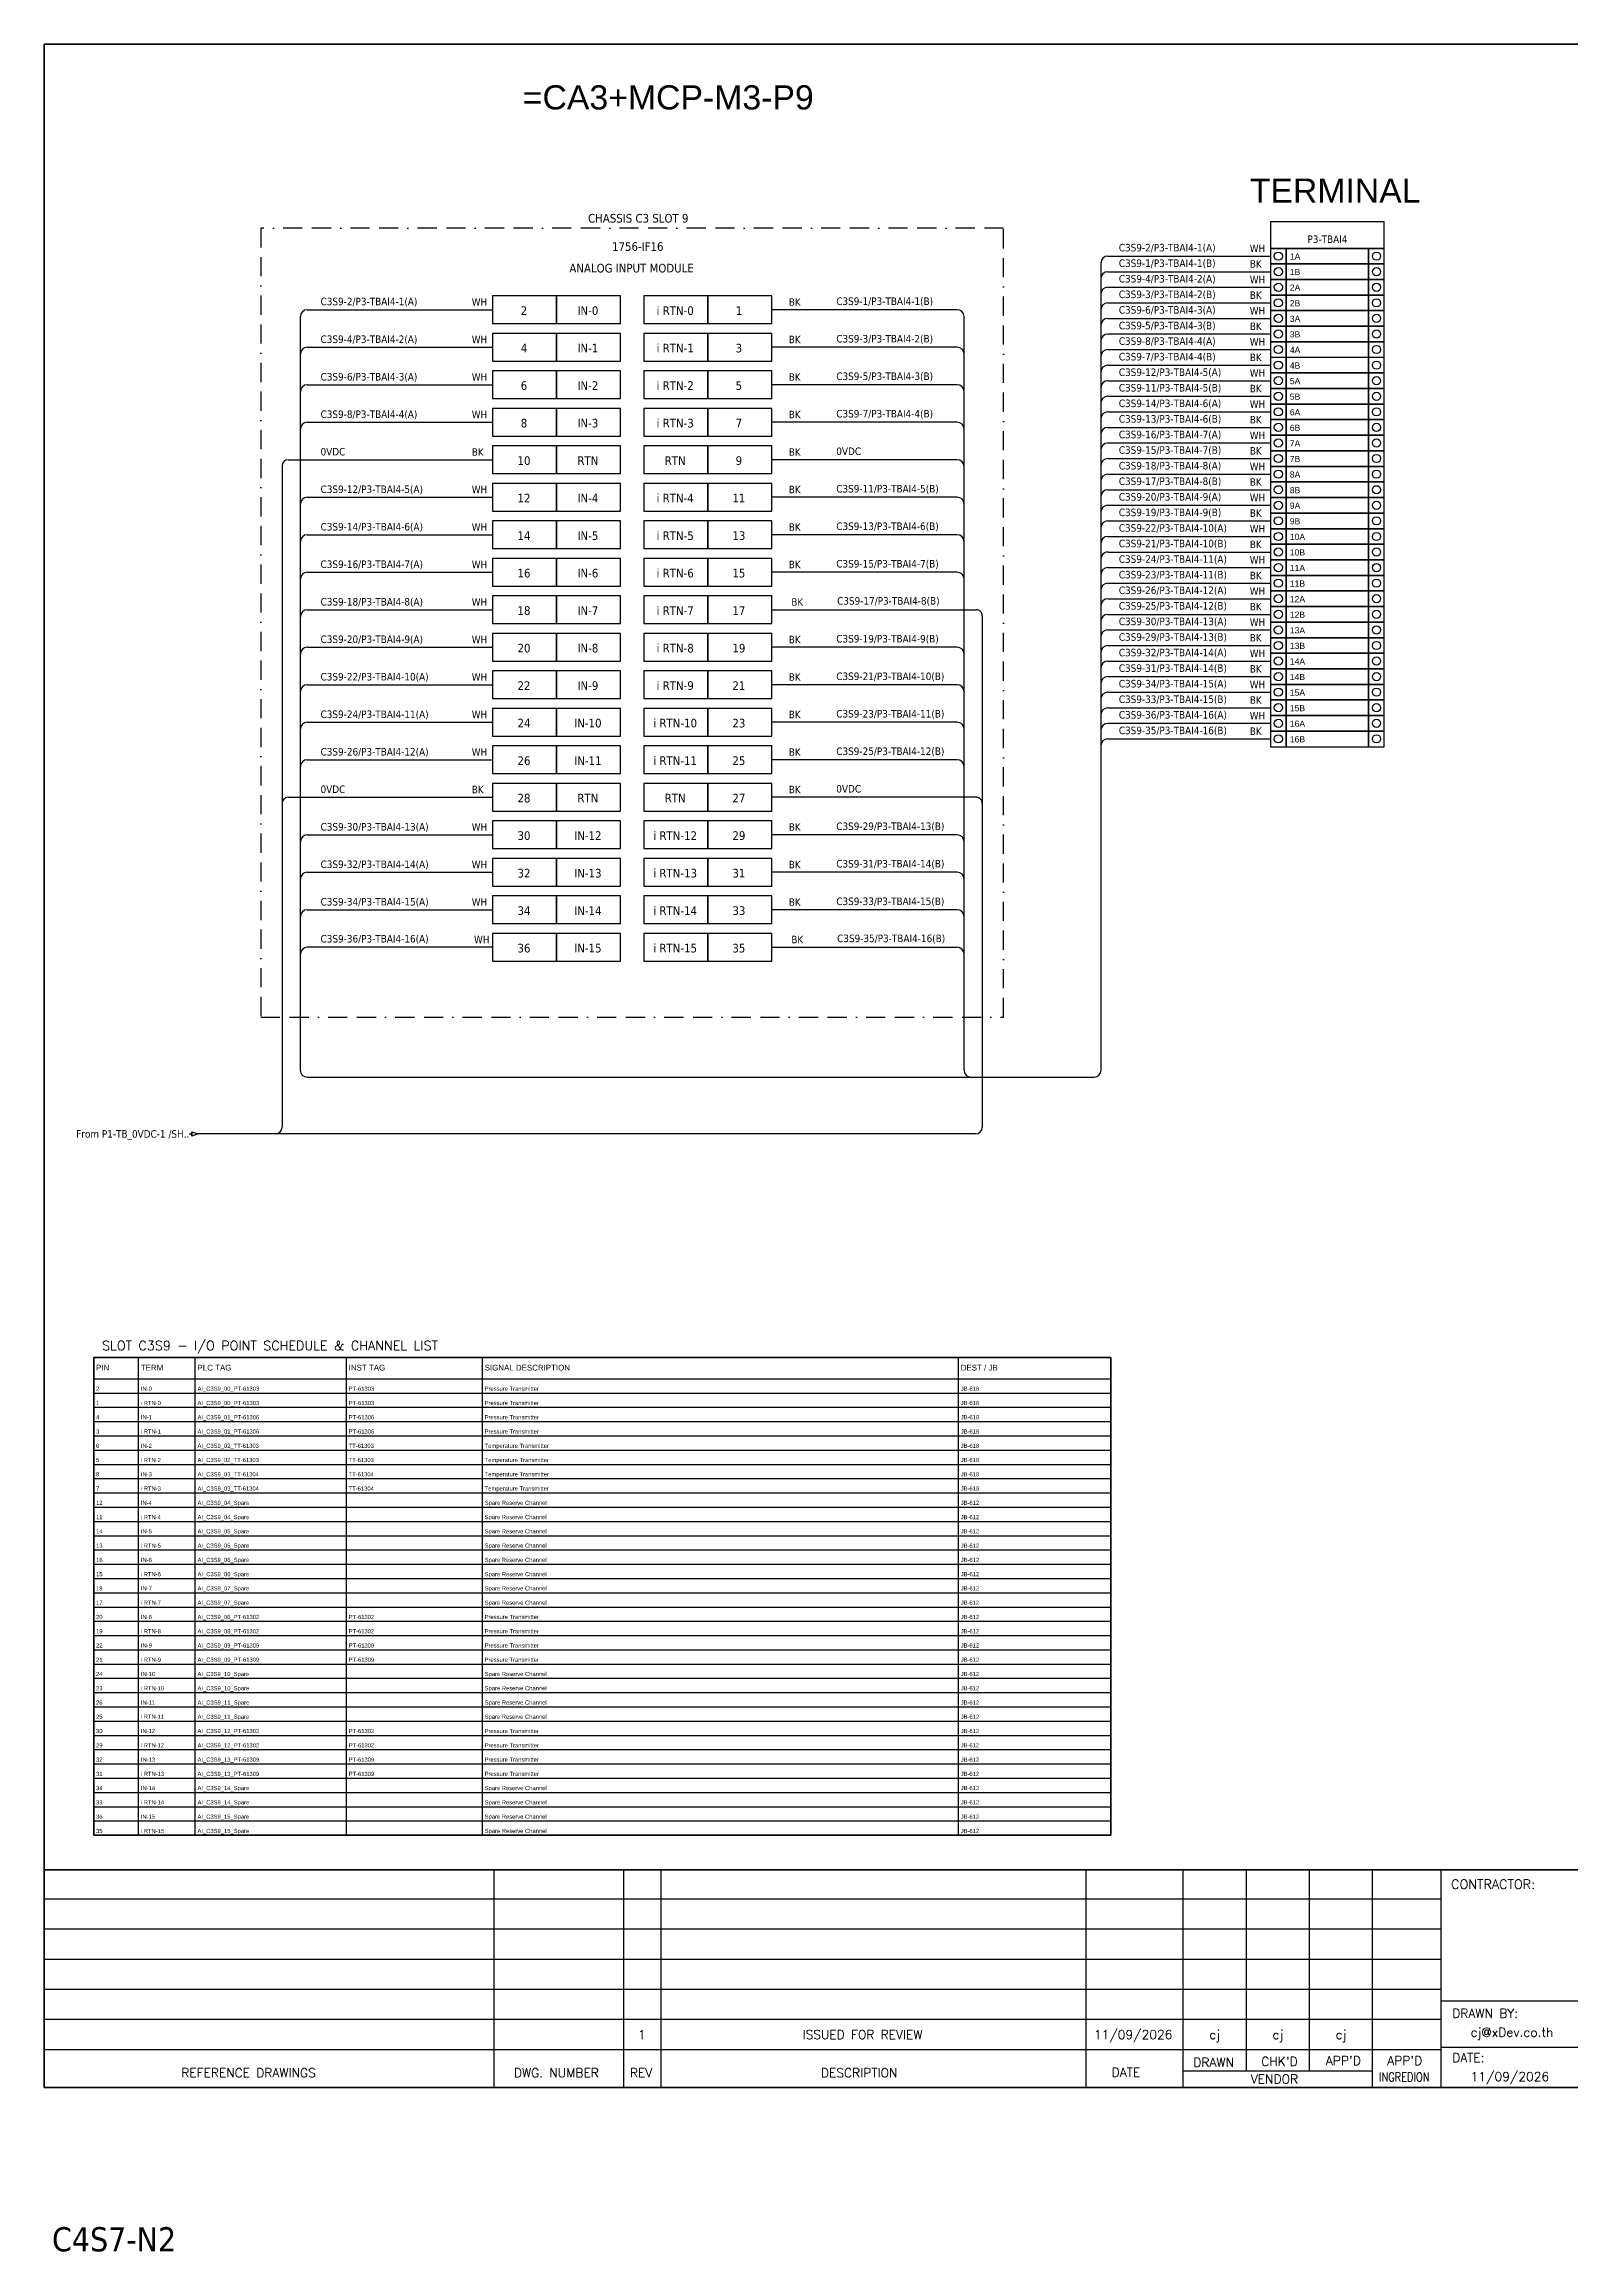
# Model space of a CAD drawing. Header units: millimetres. Extents: x 0 to 62600, y 0 to 14837.
# Drawn here: x 37740 to 39760, y 5791 to 8713 of the extents above; entities that cross this region are included whole.
import ezdxf
from ezdxf.enums import TextEntityAlignment as Align

# ---------------------------------------------------------------- set-up
doc = ezdxf.new("R2010")
doc.units = ezdxf.units.MM
doc.linetypes.add('BORDERX2', pattern=[88.9, 25.4, -12.7, 25.4, -12.7, 0, -12.7])
for name, color, linetype in [('GT_1', 9, 'Continuous'), ('HELPPOINT', 7, 'Continuous'), ('MEMBER', 7, 'Continuous'), ('VECTORS', 7, 'Continuous'), ('x01001-FrameArea', 2, 'BORDERX2')]:
    doc.layers.add(name, color=color, linetype=linetype)
doc.layers.add('IE-EQUIP', color=253, linetype='Continuous', lineweight=25)
doc.layers.add('IE-WIRE', color=7, linetype='Continuous', lineweight=25)
doc.styles.add('ROMANS', font='romans.shx', dxfattribs={"width": 0.85, "height": 25})
doc.styles.get("Standard").update_dxf_attribs({"font": 'arial.ttf'})
doc.styles.add('Tahoma', font='')
doc.styles.get('Tahoma').set_extended_font_data('Tahoma')

# ---------------------------------------------------------------- blocks, each defined once
blk = doc.blocks.new('xTermSingleLayer81')
at = {"color": 7, "ltscale": 25.4}
for points in [[(0, -537), (537, -537), (537, 0), (0, 0)], [(537, -537), (3378, -537), (3378, 0), (537, 0)], [(3378, -537), (3915, -537), (3915, 0), (3378, 0)]]:
    blk.add_lwpolyline(points, close=True, dxfattribs=at)
for centre in [(268, -268), (3647, -268)]:
    blk.add_circle(centre, 141, dxfattribs=at)
blk.add_attdef('TERMINAL_B', (661, -387), '', height=212)
blk = doc.blocks.new('xTerminal_fr_to')
at = {"layer": 'VECTORS', "color": 1, "true_color": 0xff0000}
for p, q in [((-11.3, 0), (-7.8, 0)), ((-7.8, 2.8), (0, 0)), ((-7.8, -2.8), (-7.8, 2.8)), ((-7.8, 2.8), (0, 0)), ((-7.8, 2.8), (-7.8, -2.8)), ((0, 0), (-7.8, -2.8)), ((0, 0), (-7.8, -2.8))]:
    blk.add_line(p, q, dxfattribs=at)

msp = doc.modelspace()

# ---------------------------------------------------------------- linework, layer by layer
at = {"ltscale": 25.4}
for p, q in [((39147.4, 8411.5), (39362.8, 8411.5)), ((38947.9, 8361.2), (38702.6, 8361.2)), ((39147.4, 8370.3), (39362.8, 8370.3)), ((39147.4, 8329.1), (39362.8, 8329.1)), ((38947.9, 8311.5), (38702.6, 8311.5)), ((39147.4, 8287.8), (39362.8, 8287.8)), ((38947.9, 8261.9), (38702.6, 8261.9)), ((39147.4, 8246.6), (39362.8, 8246.6)), ((38947.9, 8212.3), (38702.6, 8212.3)), ((39147.4, 8205.4), (39362.8, 8205.4)), ((38062.6, 8162.6), (38333.1, 8162.6)), ((38947.9, 8162.6), (38702.6, 8162.6)), ((39147.4, 8164.2), (39362.8, 8164.2)), ((39147.4, 8122.9), (39362.8, 8122.9)), ((38947.9, 8113), (38702.6, 8113)), ((39147.4, 8081.7), (39362.8, 8081.7)), ((38947.9, 8063.4), (38702.6, 8063.4)), ((39147.4, 8040.5), (39362.8, 8040.5)), ((38947.9, 8013.7), (38702.6, 8013.7)), ((39147.4, 7999.3), (39362.8, 7999.3)), ((38702.6, 7964.1), (38973.1, 7964.1)), ((39147.4, 7958), (39362.8, 7958)), ((38947.9, 7914.5), (38702.6, 7914.5)), ((39147.4, 7916.8), (39362.8, 7916.8)), ((38947.9, 7864.8), (38702.6, 7864.8)), ((39147.4, 7875.6), (39362.8, 7875.6)), ((39147.4, 7834.4), (39362.8, 7834.4)), ((38947.9, 7815.2), (38702.6, 7815.2)), ((39147.4, 7793.2), (39362.8, 7793.2)), ((38947.9, 7765.6), (38702.6, 7765.6)), ((38062.6, 7715.9), (38333.1, 7715.9)), ((38973.1, 7715.9), (38702.6, 7715.9)), ((38947.9, 7666.3), (38702.6, 7666.3)), ((38947.9, 7616.7), (38702.6, 7616.7)), ((38947.9, 7567.1), (38702.6, 7567.1)), ((38702.6, 7517.4), (38947.9, 7517.4))]:
    msp.add_line(p, q, dxfattribs=at)
at = {"color": 7}
for p, q in [((37864.7, 6342.2), (37864.7, 6974.3)), ((37939.7, 6342.2), (37939.7, 6974.3)), ((38139.7, 6342.2), (38139.7, 6974.3)), ((38319.7, 6342.2), (38319.7, 6974.3)), ((38949.7, 6342.2), (38949.7, 6974.3)), ((37805.4, 6946.3), (39151.2, 6946.3))]:
    msp.add_line(p, q, dxfattribs=at)
at = {"color": 8}
for p, q in [((37805.4, 6927.5), (39151.2, 6927.5)), ((37805.4, 6908.6), (39151.2, 6908.6)), ((37805.4, 6889.7), (39151.2, 6889.7)), ((37805.4, 6870.8), (39151.2, 6870.8)), ((37805.4, 6851.9), (39151.2, 6851.9)), ((37805.4, 6833.1), (39151.2, 6833.1)), ((37805.4, 6814.2), (39151.2, 6814.2)), ((37805.4, 6795.3), (39151.2, 6795.3)), ((37805.4, 6776.4), (39151.2, 6776.4)), ((37805.4, 6757.5), (39151.2, 6757.5)), ((37805.4, 6738.7), (39151.2, 6738.7)), ((37805.4, 6719.8), (39151.2, 6719.8)), ((37805.4, 6700.9), (39151.2, 6700.9)), ((37805.4, 6682), (39151.2, 6682)), ((37805.4, 6663.2), (39151.2, 6663.2)), ((37805.4, 6644.3), (39151.2, 6644.3)), ((37805.4, 6625.4), (39151.2, 6625.4)), ((37805.4, 6606.5), (39151.2, 6606.5)), ((37805.4, 6587.6), (39151.2, 6587.6)), ((37805.4, 6568.8), (39151.2, 6568.8)), ((37805.4, 6549.9), (39151.2, 6549.9)), ((37805.4, 6531), (39151.2, 6531)), ((37805.4, 6512.1), (39151.2, 6512.1)), ((37805.4, 6493.3), (39151.2, 6493.3)), ((37805.4, 6474.4), (39151.2, 6474.4)), ((37805.4, 6455.5), (39151.2, 6455.5)), ((37805.4, 6436.6), (39151.2, 6436.6)), ((37805.4, 6417.7), (39151.2, 6417.7)), ((37805.4, 6398.9), (39151.2, 6398.9)), ((37805.4, 6380), (39151.2, 6380)), ((37805.4, 6361.1), (39151.2, 6361.1))]:
    msp.add_line(p, q, dxfattribs=at)
at = {"color": 4, "ltscale": 25.4}
msp.add_lwpolyline([(39362.8, 8442.4), (39513.1, 8442.4), (39513.1, 8477.6), (39362.8, 8477.6)], close=True, dxfattribs=at)
msp.add_lwpolyline([(37805.4, 6974.3), (39151.2, 6974.3), (39151.2, 6342.2), (37805.4, 6342.2)], close=True)
at = {"color": 7}
msp.add_lwpolyline([(37805.4, 6342.2), (39151.2, 6342.2), (39151.2, 6974.3), (37805.4, 6974.3), (37805.4, 6342.2)], dxfattribs=at)
at = {"ltscale": 25.4}
for centre, radius, start, end in [((39147.4, 8402.4), 9.14, 90, 180), ((38947.9, 8352), 9.17, 0, 90), ((39147.4, 8361.1), 9.14, 90, 180), ((39147.4, 8319.9), 9.14, 90, 180), ((38947.9, 8302.4), 9.17, 0, 90), ((39147.4, 8278.7), 9.14, 90, 180), ((38947.9, 8252.7), 9.17, 0, 90), ((39147.4, 8237.5), 9.14, 90, 180), ((38947.9, 8203.1), 9.17, 0, 90), ((39147.4, 8196.3), 9.14, 90, 180), ((38947.9, 8153.5), 9.17, 0, 90), ((39147.4, 8155), 9.14, 90, 180), ((39147.4, 8113.8), 9.14, 90, 180), ((38947.9, 8103.8), 9.17, 0, 90), ((39147.4, 8072.6), 9.14, 90, 180), ((38947.9, 8054.2), 9.17, 0, 90), ((39147.4, 8031.4), 9.14, 90, 180), ((38947.9, 8004.6), 9.17, 0, 90), ((39147.4, 7990.1), 9.14, 90, 180), ((39147.4, 7948.9), 9.14, 90, 180), ((38947.9, 7905.3), 9.17, 0, 90), ((39147.4, 7907.7), 9.14, 90, 180), ((38947.9, 7855.7), 9.17, 0, 90), ((39147.4, 7866.5), 9.14, 90, 180), ((39147.4, 7825.2), 9.14, 90, 180), ((38947.9, 7806), 9.17, 0, 90), ((39147.4, 7784), 9.14, 90, 180), ((38947.9, 7756.4), 9.17, 0, 90), ((38947.9, 7657.1), 9.17, 0, 90), ((38947.9, 7607.5), 9.17, 0, 90), ((38947.9, 7557.9), 9.17, 0, 90), ((38947.9, 7508.2), 9.17, 0, 90)]:
    msp.add_arc(centre, radius, start, end, dxfattribs=at)
at = {"layer": 'GT_1', "color": 4}
for p, q in [((38335.1, 6008.4), (38335.1, 6296.6)), ((38507, 6008.4), (38507, 6296.6)), ((38556.2, 6008.4), (38556.2, 6296.6)), ((39118.8, 6008.4), (39118.8, 6296.6)), ((39247.1, 6008.4), (39247.1, 6296.6)), ((39330.7, 6030.2), (39330.7, 6296.6)), ((39414.2, 6030.3), (39414.2, 6296.6)), ((39497.5, 6008.4), (39497.5, 6296.6)), ((39588.5, 6008.4), (39588.5, 6296.6)), ((39588.5, 6257.7), (37739.7, 6257.7)), ((39588.5, 6217.9), (37739.7, 6217.9)), ((39588.5, 6178), (37739.7, 6178)), ((39588.5, 6138.1), (37739.7, 6138.1)), ((40375.5, 6122.8), (39588.5, 6122.8)), ((39588.5, 6098.2), (37739.7, 6098.2)), ((39588.4, 6058.2), (37739.7, 6058.2)), ((40375.5, 6061.3), (39588.5, 6061.3)), ((39497.5, 6030.2), (39247.1, 6030.2))]:
    msp.add_line(p, q, dxfattribs=at)
at = {"layer": 'HELPPOINT', "color": 4, "lineweight": 35}
for p, q in [((37739.7, 6008.4), (37739.7, 8712.6)), ((37739.7, 8712.6), (41633, 8712.6)), ((37739.7, 6008.4), (37739.7, 8712.6)), ((37739.7, 8712.6), (41633, 8712.6)), ((41633, 6008.4), (37739.7, 6008.4)), ((41633, 6008.4), (37739.7, 6008.4))]:
    msp.add_line(p, q, dxfattribs=at)
at = {"layer": 'IE-EQUIP', "linetype": 'Continuous', "ltscale": 25.4}
for points in [[(38333.1, 8342.8), (38417.8, 8342.8), (38417.8, 8379.5), (38333.1, 8379.5)], [(38417.8, 8342.8), (38502.4, 8342.8), (38502.4, 8379.5), (38417.8, 8379.5)], [(38533.3, 8342.8), (38617.9, 8342.8), (38617.9, 8379.5), (38533.3, 8379.5)], [(38617.9, 8342.8), (38702.6, 8342.8), (38702.6, 8379.5), (38617.9, 8379.5)], [(38333.1, 8293.2), (38417.8, 8293.2), (38417.8, 8329.9), (38333.1, 8329.9)], [(38417.8, 8293.2), (38502.4, 8293.2), (38502.4, 8329.9), (38417.8, 8329.9)], [(38533.3, 8293.2), (38617.9, 8293.2), (38617.9, 8329.9), (38533.3, 8329.9)], [(38617.9, 8293.2), (38702.6, 8293.2), (38702.6, 8329.9), (38617.9, 8329.9)], [(38333.1, 8243.6), (38417.8, 8243.6), (38417.8, 8280.3), (38333.1, 8280.3)], [(38417.8, 8243.6), (38502.4, 8243.6), (38502.4, 8280.3), (38417.8, 8280.3)], [(38533.3, 8243.6), (38617.9, 8243.6), (38617.9, 8280.3), (38533.3, 8280.3)], [(38617.9, 8243.6), (38702.6, 8243.6), (38702.6, 8280.3), (38617.9, 8280.3)], [(38333.1, 8193.9), (38417.8, 8193.9), (38417.8, 8230.6), (38333.1, 8230.6)], [(38417.8, 8193.9), (38502.4, 8193.9), (38502.4, 8230.6), (38417.8, 8230.6)], [(38533.3, 8193.9), (38617.9, 8193.9), (38617.9, 8230.6), (38533.3, 8230.6)], [(38617.9, 8193.9), (38702.6, 8193.9), (38702.6, 8230.6), (38617.9, 8230.6)], [(38333.1, 8144.3), (38417.8, 8144.3), (38417.8, 8181), (38333.1, 8181)], [(38417.8, 8144.3), (38502.4, 8144.3), (38502.4, 8181), (38417.8, 8181)], [(38533.3, 8144.3), (38617.9, 8144.3), (38617.9, 8181), (38533.3, 8181)], [(38617.9, 8144.3), (38702.6, 8144.3), (38702.6, 8181), (38617.9, 8181)], [(38333.1, 8094.7), (38417.8, 8094.7), (38417.8, 8131.4), (38333.1, 8131.4)], [(38417.8, 8094.7), (38502.4, 8094.7), (38502.4, 8131.4), (38417.8, 8131.4)], [(38533.3, 8094.7), (38617.9, 8094.7), (38617.9, 8131.4), (38533.3, 8131.4)], [(38617.9, 8094.7), (38702.6, 8094.7), (38702.6, 8131.4), (38617.9, 8131.4)], [(38333.1, 8045), (38417.8, 8045), (38417.8, 8081.7), (38333.1, 8081.7)], [(38417.8, 8045), (38502.4, 8045), (38502.4, 8081.7), (38417.8, 8081.7)], [(38533.3, 8045), (38617.9, 8045), (38617.9, 8081.7), (38533.3, 8081.7)], [(38617.9, 8045), (38702.6, 8045), (38702.6, 8081.7), (38617.9, 8081.7)], [(38333.1, 7995.4), (38417.8, 7995.4), (38417.8, 8032.1), (38333.1, 8032.1)], [(38417.8, 7995.4), (38502.4, 7995.4), (38502.4, 8032.1), (38417.8, 8032.1)], [(38533.3, 7995.4), (38617.9, 7995.4), (38617.9, 8032.1), (38533.3, 8032.1)], [(38617.9, 7995.4), (38702.6, 7995.4), (38702.6, 8032.1), (38617.9, 8032.1)], [(38333.1, 7945.8), (38417.8, 7945.8), (38417.8, 7982.5), (38333.1, 7982.5)], [(38417.8, 7945.8), (38502.4, 7945.8), (38502.4, 7982.5), (38417.8, 7982.5)], [(38533.3, 7945.8), (38617.9, 7945.8), (38617.9, 7982.5), (38533.3, 7982.5)], [(38617.9, 7945.8), (38702.6, 7945.8), (38702.6, 7982.5), (38617.9, 7982.5)], [(38333.1, 7896.1), (38417.8, 7896.1), (38417.8, 7932.8), (38333.1, 7932.8)], [(38417.8, 7896.1), (38502.4, 7896.1), (38502.4, 7932.8), (38417.8, 7932.8)], [(38533.3, 7896.1), (38617.9, 7896.1), (38617.9, 7932.8), (38533.3, 7932.8)], [(38617.9, 7896.1), (38702.6, 7896.1), (38702.6, 7932.8), (38617.9, 7932.8)], [(38333.1, 7846.5), (38417.8, 7846.5), (38417.8, 7883.2), (38333.1, 7883.2)], [(38417.8, 7846.5), (38502.4, 7846.5), (38502.4, 7883.2), (38417.8, 7883.2)], [(38533.3, 7846.5), (38617.9, 7846.5), (38617.9, 7883.2), (38533.3, 7883.2)], [(38617.9, 7846.5), (38702.6, 7846.5), (38702.6, 7883.2), (38617.9, 7883.2)], [(38333.1, 7796.9), (38417.8, 7796.9), (38417.8, 7833.6), (38333.1, 7833.6)], [(38417.8, 7796.9), (38502.4, 7796.9), (38502.4, 7833.6), (38417.8, 7833.6)], [(38533.3, 7796.9), (38617.9, 7796.9), (38617.9, 7833.6), (38533.3, 7833.6)], [(38617.9, 7796.9), (38702.6, 7796.9), (38702.6, 7833.6), (38617.9, 7833.6)], [(38333.1, 7747.2), (38417.8, 7747.2), (38417.8, 7783.9), (38333.1, 7783.9)], [(38417.8, 7747.2), (38502.4, 7747.2), (38502.4, 7783.9), (38417.8, 7783.9)], [(38533.3, 7747.2), (38617.9, 7747.2), (38617.9, 7783.9), (38533.3, 7783.9)], [(38617.9, 7747.2), (38702.6, 7747.2), (38702.6, 7783.9), (38617.9, 7783.9)], [(38333.1, 7697.6), (38417.8, 7697.6), (38417.8, 7734.3), (38333.1, 7734.3)], [(38417.8, 7697.6), (38502.4, 7697.6), (38502.4, 7734.3), (38417.8, 7734.3)], [(38533.3, 7697.6), (38617.9, 7697.6), (38617.9, 7734.3), (38533.3, 7734.3)], [(38617.9, 7697.6), (38702.6, 7697.6), (38702.6, 7734.3), (38617.9, 7734.3)], [(38333.1, 7648), (38417.8, 7648), (38417.8, 7684.7), (38333.1, 7684.7)], [(38417.8, 7648), (38502.4, 7648), (38502.4, 7684.7), (38417.8, 7684.7)], [(38533.3, 7648), (38617.9, 7648), (38617.9, 7684.7), (38533.3, 7684.7)], [(38617.9, 7648), (38702.6, 7648), (38702.6, 7684.7), (38617.9, 7684.7)], [(38333.1, 7598.3), (38417.8, 7598.3), (38417.8, 7635), (38333.1, 7635)], [(38417.8, 7598.3), (38502.4, 7598.3), (38502.4, 7635), (38417.8, 7635)], [(38533.3, 7598.3), (38617.9, 7598.3), (38617.9, 7635), (38533.3, 7635)], [(38617.9, 7598.3), (38702.6, 7598.3), (38702.6, 7635), (38617.9, 7635)], [(38333.1, 7548.7), (38417.8, 7548.7), (38417.8, 7585.4), (38333.1, 7585.4)], [(38417.8, 7548.7), (38502.4, 7548.7), (38502.4, 7585.4), (38417.8, 7585.4)], [(38533.3, 7548.7), (38617.9, 7548.7), (38617.9, 7585.4), (38533.3, 7585.4)], [(38617.9, 7548.7), (38702.6, 7548.7), (38702.6, 7585.4), (38617.9, 7585.4)], [(38333.1, 7499.1), (38417.8, 7499.1), (38417.8, 7535.8), (38333.1, 7535.8)], [(38417.8, 7499.1), (38502.4, 7499.1), (38502.4, 7535.8), (38417.8, 7535.8)], [(38533.3, 7499.1), (38617.9, 7499.1), (38617.9, 7535.8), (38533.3, 7535.8)], [(38617.9, 7499.1), (38702.6, 7499.1), (38702.6, 7535.8), (38617.9, 7535.8)]]:
    msp.add_lwpolyline(points, close=True, dxfattribs=at)
at = {"layer": 'IE-WIRE', "color": 4, "ltscale": 25.4}
for p, q in [((39138.3, 8423), (39138.3, 7354.6)), ((39147.4, 8432.1), (39362.8, 8432.1)), ((39147.4, 8390.9), (39362.8, 8390.9)), ((38087.9, 8361.2), (38333.1, 8361.2)), ((38078.7, 8352), (38078.7, 7354.6)), ((38957, 8352), (38957, 7354.6)), ((39147.4, 8349.7), (39362.8, 8349.7)), ((38087.9, 8311.5), (38333.1, 8311.5)), ((39147.4, 8308.4), (39362.8, 8308.4)), ((38087.9, 8261.9), (38333.1, 8261.9)), ((39147.4, 8267.2), (39362.8, 8267.2)), ((38087.9, 8212.3), (38333.1, 8212.3)), ((39147.4, 8226), (39362.8, 8226)), ((39147.4, 8184.8), (39362.8, 8184.8)), ((39147.4, 8143.6), (39362.8, 8143.6)), ((38087.9, 8113), (38333.1, 8113)), ((39147.4, 8102.3), (39362.8, 8102.3)), ((38087.9, 8063.4), (38333.1, 8063.4)), ((39147.4, 8061.1), (39362.8, 8061.1)), ((38087.9, 8013.7), (38333.1, 8013.7)), ((39147.4, 8019.9), (39362.8, 8019.9)), ((39147.4, 7978.7), (39362.8, 7978.7)), ((38087.9, 7964.1), (38333.1, 7964.1)), ((39147.4, 7937.4), (39362.8, 7937.4)), ((38087.9, 7914.5), (38333.1, 7914.5)), ((39147.4, 7896.2), (39362.8, 7896.2)), ((38087.9, 7864.8), (38333.1, 7864.8)), ((39147.4, 7855), (39362.8, 7855)), ((38087.9, 7815.2), (38333.1, 7815.2)), ((39147.4, 7813.8), (39362.8, 7813.8)), ((38087.9, 7765.6), (38333.1, 7765.6)), ((38087.9, 7666.3), (38333.1, 7666.3)), ((38087.9, 7616.7), (38333.1, 7616.7)), ((38087.9, 7567.1), (38333.1, 7567.1)), ((38333.1, 7517.4), (38087.9, 7517.4))]:
    msp.add_line(p, q, dxfattribs=at)
at = {"layer": 'IE-WIRE', "color": 7, "ltscale": 25.4}
for p, q in [((38054.6, 8154.6), (38054.6, 7279.4)), ((38981.1, 7956.1), (38981.1, 7279.4)), ((38972.2, 7270.4), (37943.1, 7270.4))]:
    msp.add_line(p, q, dxfattribs=at)
at = {"layer": 'IE-WIRE', "color": 4}
msp.add_line((38087.8, 7345.4), (39129.2, 7345.4), dxfattribs=at)
at = {"layer": 'IE-WIRE', "color": 4, "ltscale": 25.4}
for centre, radius in [((39147.4, 8423), 9.14), ((39147.4, 8381.8), 9.14), ((38087.9, 8352), 9.17), ((39147.4, 8340.5), 9.14), ((38087.9, 8302.4), 9.17), ((39147.4, 8299.3), 9.14), ((38087.9, 8252.7), 9.17), ((39147.4, 8258.1), 9.14), ((38087.9, 8203.1), 9.17), ((39147.4, 8216.9), 9.14), ((39147.4, 8175.6), 9.14), ((39147.4, 8134.4), 9.14), ((38087.9, 8103.8), 9.17), ((39147.4, 8093.2), 9.14), ((38087.9, 8054.2), 9.17), ((39147.4, 8052), 9.14), ((38087.9, 8004.6), 9.17), ((39147.4, 8010.7), 9.14), ((39147.4, 7969.5), 9.14), ((38087.9, 7954.9), 9.17), ((39147.4, 7928.3), 9.14), ((38087.9, 7905.3), 9.17), ((39147.4, 7887.1), 9.14), ((38087.9, 7855.7), 9.17), ((39147.4, 7845.9), 9.14), ((38087.9, 7806), 9.17), ((39147.4, 7804.6), 9.14), ((38087.9, 7756.4), 9.17), ((38087.9, 7657.1), 9.17), ((38087.9, 7607.5), 9.17), ((38087.9, 7557.9), 9.17), ((38087.9, 7508.2), 9.17)]:
    msp.add_arc(centre, radius, 90, 180, dxfattribs=at)
at = {"layer": 'IE-WIRE', "ltscale": 25.4}
for centre in [(38062.6, 8154.6), (38062.6, 7707.9)]:
    msp.add_arc(centre, 8, 90, 180, dxfattribs=at)
at = {"layer": 'IE-WIRE', "color": 4}
for centre, start, end in [((38087.8, 7354.6), 180, 270), ((38966.2, 7354.6), 180, 270), ((39129.2, 7354.6), 270, 0)]:
    msp.add_arc(centre, 9.14, start, end, dxfattribs=at)
at = {"layer": 'IE-WIRE', "color": 7, "ltscale": 25.4}
for centre in [(38045.6, 7279.4), (38972.2, 7279.4), (38972.2, 7279.4)]:
    msp.add_arc(centre, 8.96, 270, 0, dxfattribs=at)
at = {"layer": 'MEMBER', "color": 4, "lineweight": 35}
msp.add_line((37739.7, 6296.6), (41633, 6296.6), dxfattribs=at)
msp.add_line((37739.7, 6296.6), (41633, 6296.6), dxfattribs=at)
at = {"layer": 'x01001-FrameArea'}
msp.add_lwpolyline([(38026.4, 7425.1), (39009.4, 7425.1), (39009.4, 8468.9), (38026.4, 8468.9)], close=True, dxfattribs=at)
at = {"layer": 'x01001-FrameArea', "ltscale": 25.4}
for centre in [(38973.1, 7956.1), (38973.1, 7707.9)]:
    msp.add_arc(centre, 8, 0, 90, dxfattribs=at)

# ---------------------------------------------------------------- block references
at = {"xscale": 0.0384, "yscale": 0.0384, "zscale": 0.0384}
for p, values in [((39362.8, 8442.4), {'TERMINAL_B': '1A'}), ((39362.8, 8421.8), {'TERMINAL_B': '1B'}), ((39362.8, 8401.2), {'TERMINAL_B': '2A'}), ((39362.8, 8380.6), {'TERMINAL_B': '2B'}), ((39362.8, 8360), {'TERMINAL_B': '3A'}), ((39362.8, 8339.4), {'TERMINAL_B': '3B'}), ((39362.8, 8318.8), {'TERMINAL_B': '4A'}), ((39362.8, 8298.1), {'TERMINAL_B': '4B'}), ((39362.8, 8277.5), {'TERMINAL_B': '5A'}), ((39362.8, 8256.9), {'TERMINAL_B': '5B'}), ((39362.8, 8236.3), {'TERMINAL_B': '6A'}), ((39362.8, 8215.7), {'TERMINAL_B': '6B'}), ((39362.8, 8195.1), {'TERMINAL_B': '7A'}), ((39362.8, 8174.5), {'TERMINAL_B': '7B'}), ((39362.8, 8153.9), {'TERMINAL_B': '8A'}), ((39362.8, 8133.2), {'TERMINAL_B': '8B'}), ((39362.8, 8112.6), {'TERMINAL_B': '9A'}), ((39362.8, 8092), {'TERMINAL_B': '9B'}), ((39362.8, 8071.4), {'TERMINAL_B': '10A'}), ((39362.8, 8050.8), {'TERMINAL_B': '10B'}), ((39362.8, 8030.2), {'TERMINAL_B': '11A'}), ((39362.8, 8009.6), {'TERMINAL_B': '11B'}), ((39362.8, 7989), {'TERMINAL_B': '12A'}), ((39362.8, 7968.4), {'TERMINAL_B': '12B'}), ((39362.8, 7947.7), {'TERMINAL_B': '13A'}), ((39362.8, 7927.1), {'TERMINAL_B': '13B'}), ((39362.8, 7906.5), {'TERMINAL_B': '14A'}), ((39362.8, 7885.9), {'TERMINAL_B': '14B'}), ((39362.8, 7865.3), {'TERMINAL_B': '15A'}), ((39362.8, 7844.7), {'TERMINAL_B': '15B'}), ((39362.8, 7824.1), {'TERMINAL_B': '16A'}), ((39362.8, 7803.5), {'TERMINAL_B': '16B'})]:
    msp.add_blockref('xTermSingleLayer81', p, dxfattribs=at).add_auto_attribs(values)
msp.add_blockref('xTerminal_fr_to', (37943.1, 7270.4))

# ---------------------------------------------------------------- texts
at = {"color": 2}
for s, p in [('=CA3+MCP-M3-P9', (38373.1, 8626.2)), ('TERMINAL', (39335.2, 8502.8))]:
    msp.add_text(s, height=32, dxfattribs=at).set_placement(p)
at = {"color": 2, "style": 'Tahoma'}
for s, height, p in [('CHASSIS C3 SLOT 9', 11.441, (38525.9, 8482.2)), ('1756-IF16', 11.44, (38525.3, 8444.8)), ('ANALOG INPUT MODULE', 11.441, (38517.1, 8416.2)), ('2', 11.4, (38374.7, 8360)), ('IN-0', 11.44, (38459.3, 8360)), ('i RTN-0', 11.44, (38574.8, 8360)), ('1', 11.4, (38659.1, 8360)), ('4', 11.4, (38374.7, 8310.4)), ('IN-1', 11.44, (38459.3, 8310.4)), ('i RTN-1', 11.44, (38574.8, 8310.4)), ('3', 11.4, (38659.1, 8310.4)), ('6', 11.4, (38374.7, 8260.8)), ('IN-2', 11.44, (38459.3, 8260.8)), ('i RTN-2', 11.44, (38574.8, 8260.8)), ('5', 11.4, (38659.1, 8260.8)), ('8', 11.4, (38374.7, 8211.1)), ('IN-3', 11.44, (38459.3, 8211.1)), ('i RTN-3', 11.44, (38574.8, 8211.1)), ('7', 11.4, (38659.1, 8211.1)), ('10', 11.44, (38374.7, 8161.5)), ('RTN', 11.44, (38459.3, 8161.5)), ('RTN', 11.44, (38574.8, 8161.5)), ('9', 11.4, (38659.1, 8161.5)), ('12', 11.44, (38374.7, 8111.9)), ('IN-4', 11.44, (38459.3, 8111.9)), ('i RTN-4', 11.44, (38574.8, 8111.9)), ('11', 11.44, (38659.1, 8111.9)), ('14', 11.44, (38374.7, 8062.2)), ('IN-5', 11.44, (38459.3, 8062.2)), ('i RTN-5', 11.44, (38574.8, 8062.2)), ('13', 11.44, (38659.1, 8062.2)), ('16', 11.44, (38374.7, 8012.6)), ('IN-6', 11.44, (38459.3, 8012.6)), ('i RTN-6', 11.44, (38574.8, 8012.6)), ('15', 11.44, (38659.1, 8012.6)), ('18', 11.44, (38374.7, 7963)), ('IN-7', 11.44, (38459.3, 7963)), ('i RTN-7', 11.44, (38574.8, 7963)), ('17', 11.44, (38659.1, 7963)), ('20', 11.44, (38374.7, 7913.3)), ('IN-8', 11.44, (38459.3, 7913.3)), ('i RTN-8', 11.44, (38574.8, 7913.3)), ('19', 11.44, (38659.1, 7913.3)), ('22', 11.44, (38374.7, 7863.7)), ('IN-9', 11.44, (38459.3, 7863.7)), ('i RTN-9', 11.44, (38574.8, 7863.7)), ('21', 11.44, (38659.1, 7863.7)), ('24', 11.44, (38374.7, 7814.1)), ('IN-10', 11.44, (38459.3, 7814.1)), ('i RTN-10', 11.44, (38574.8, 7814.1)), ('23', 11.44, (38659.1, 7814.1)), ('26', 11.44, (38374.7, 7764.4)), ('IN-11', 11.44, (38459.3, 7764.4)), ('i RTN-11', 11.44, (38574.8, 7764.4)), ('25', 11.44, (38659.1, 7764.4)), ('28', 11.44, (38374.7, 7714.8)), ('RTN', 11.44, (38459.3, 7714.8)), ('RTN', 11.44, (38574.8, 7714.8)), ('27', 11.44, (38659.1, 7714.8)), ('30', 11.44, (38374.7, 7665.2)), ('IN-12', 11.44, (38459.3, 7665.2)), ('i RTN-12', 11.44, (38574.8, 7665.2)), ('29', 11.44, (38659.1, 7665.2)), ('32', 11.44, (38374.7, 7615.5)), ('IN-13', 11.44, (38459.3, 7615.5)), ('i RTN-13', 11.44, (38574.8, 7615.5)), ('31', 11.44, (38659.1, 7615.5)), ('34', 11.44, (38374.7, 7565.9)), ('IN-14', 11.44, (38459.3, 7565.9)), ('i RTN-14', 11.44, (38574.8, 7565.9)), ('33', 11.44, (38659.1, 7565.9)), ('36', 11.44, (38374.7, 7516.3)), ('IN-15', 11.44, (38459.3, 7516.3)), ('i RTN-15', 11.44, (38574.8, 7516.3)), ('35', 11.44, (38659.1, 7516.3))]:
    msp.add_text(s, height=height, dxfattribs=at).set_placement(p, align=Align.MIDDLE_CENTER)
at = {"color": 4, "style": 'Tahoma'}
for s, height, p in [('C3S9-2/P3-TBAI4-1(A)', 9.949, (39161.9, 8438.4)), ('WH', 9.95, (39335.2, 8437.4)), ('C3S9-4/P3-TBAI4-2(A)', 9.949, (39161.9, 8397.2)), ('WH', 9.95, (39335.2, 8396.1)), ('C3S9-2/P3-TBAI4-1(A)', 9.949, (38105.5, 8367.1)), ('WH', 9.95, (38305.6, 8366.4)), ('C3S9-6/P3-TBAI4-3(A)', 9.949, (39161.9, 8356)), ('WH', 9.95, (39335.2, 8354.9)), ('C3S9-4/P3-TBAI4-2(A)', 9.949, (38105.5, 8317.2)), ('WH', 9.95, (38305.6, 8316.8)), ('C3S9-8/P3-TBAI4-4(A)', 9.949, (39161.9, 8314.7)), ('WH', 9.95, (39335.2, 8313.7)), ('C3S9-6/P3-TBAI4-3(A)', 9.949, (38105.5, 8267.5)), ('WH', 9.95, (38305.6, 8267.2)), ('C3S9-12/P3-TBAI4-5(A)', 9.949, (39161.9, 8273.5)), ('WH', 9.95, (39335.2, 8272.5)), ('C3S9-14/P3-TBAI4-6(A)', 9.949, (39161.9, 8232.3)), ('WH', 9.95, (39335.2, 8231.3)), ('C3S9-8/P3-TBAI4-4(A)', 9.949, (38105.5, 8217.9)), ('WH', 9.95, (38305.6, 8217.5)), ('C3S9-16/P3-TBAI4-7(A)', 9.949, (39161.9, 8191.1)), ('WH', 9.95, (39335.2, 8190)), ('C3S9-18/P3-TBAI4-8(A)', 9.949, (39161.9, 8149.8)), ('WH', 9.95, (39335.2, 8148.8)), ('C3S9-12/P3-TBAI4-5(A)', 9.949, (38105.5, 8118.6)), ('WH', 9.95, (38305.6, 8118.3)), ('C3S9-20/P3-TBAI4-9(A)', 9.949, (39161.9, 8108.6)), ('WH', 9.95, (39335.2, 8107.6)), ('C3S9-14/P3-TBAI4-6(A)', 9.949, (38105.5, 8069)), ('WH', 9.95, (38305.6, 8068.6)), ('C3S9-22/P3-TBAI4-10(A)', 9.949, (39161.9, 8067.4)), ('WH', 9.95, (39335.2, 8066.4)), ('C3S9-24/P3-TBAI4-11(A)', 9.949, (39161.9, 8026.2)), ('WH', 9.95, (39335.2, 8025.1)), ('C3S9-16/P3-TBAI4-7(A)', 9.949, (38105.5, 8019.4)), ('WH', 9.95, (38305.6, 8019)), ('C3S9-18/P3-TBAI4-8(A)', 9.949, (38105.5, 7969.7)), ('WH', 9.95, (38305.6, 7969.4)), ('C3S9-26/P3-TBAI4-12(A)', 9.949, (39161.9, 7984.9)), ('WH', 9.95, (39335.2, 7983.9)), ('C3S9-30/P3-TBAI4-13(A)', 9.949, (39161.9, 7943.7)), ('WH', 9.95, (39335.2, 7942.7)), ('C3S9-20/P3-TBAI4-9(A)', 9.949, (38105.5, 7920.1)), ('WH', 9.95, (38305.6, 7919.7)), ('C3S9-32/P3-TBAI4-14(A)', 9.949, (39161.9, 7902.5)), ('WH', 9.95, (39335.2, 7901.5)), ('C3S9-22/P3-TBAI4-10(A)', 9.949, (38105.5, 7870.5)), ('WH', 9.95, (38305.6, 7870.1)), ('C3S9-34/P3-TBAI4-15(A)', 9.949, (39161.9, 7861.3)), ('WH', 9.95, (39335.2, 7860.2)), ('C3S9-24/P3-TBAI4-11(A)', 9.949, (38105.5, 7820.8)), ('WH', 9.95, (38305.6, 7820.5)), ('C3S9-36/P3-TBAI4-16(A)', 9.949, (39161.9, 7820.1)), ('WH', 9.95, (39335.2, 7819)), ('C3S9-26/P3-TBAI4-12(A)', 9.949, (38105.5, 7771.2)), ('WH', 9.95, (38305.6, 7770.8)), ('C3S9-30/P3-TBAI4-13(A)', 9.949, (38105.5, 7671.9)), ('WH', 9.95, (38305.6, 7671.6)), ('C3S9-32/P3-TBAI4-14(A)', 9.949, (38105.5, 7622.3)), ('WH', 9.95, (38305.6, 7621.9)), ('C3S9-34/P3-TBAI4-15(A)', 9.949, (38105.5, 7572.7)), ('WH', 9.95, (38305.6, 7572.3)), ('C3S9-36/P3-TBAI4-16(A)', 9.949, (38105.5, 7523.7)), ('WH', 9.95, (38308.6, 7522.7))]:
    msp.add_text(s, height=height, dxfattribs=at).set_placement(p)
msp.add_text('P3-TBAI4', height=9.95, dxfattribs=at).set_placement((39438, 8454.5), align=Align.MIDDLE_CENTER)
at = {"style": 'Tahoma'}
for s, height, p in [('C3S9-1/P3-TBAI4-1(B)', 9.949, (39161.9, 8417.8)), ('BK', 9.95, (39335.2, 8416.8)), ('C3S9-3/P3-TBAI4-2(B)', 9.949, (39161.9, 8376.6)), ('BK', 9.95, (39335.2, 8375.5)), ('BK', 9.95, (38725.1, 8366.4)), ('C3S9-1/P3-TBAI4-1(B)', 9.949, (38788, 8367.5)), ('C3S9-3/P3-TBAI4-2(B)', 9.949, (38788, 8317.8)), ('C3S9-5/P3-TBAI4-3(B)', 9.949, (39161.9, 8335.3)), ('BK', 9.95, (39335.2, 8334.3)), ('BK', 9.95, (38725.1, 8316.8)), ('C3S9-7/P3-TBAI4-4(B)', 9.949, (39161.9, 8294.1)), ('BK', 9.95, (39335.2, 8293.1)), ('BK', 9.95, (38725.1, 8267.2)), ('C3S9-5/P3-TBAI4-3(B)', 9.949, (38788, 8268.2)), ('C3S9-11/P3-TBAI4-5(B)', 9.949, (39161.9, 8252.9)), ('BK', 9.95, (39335.2, 8251.9)), ('BK', 9.95, (38725.1, 8217.5)), ('C3S9-7/P3-TBAI4-4(B)', 9.949, (38788, 8218.6)), ('C3S9-13/P3-TBAI4-6(B)', 9.949, (39161.9, 8211.7)), ('BK', 9.95, (39335.2, 8210.6)), ('0VDC', 9.95, (38105.5, 8168.3)), ('BK', 9.95, (38305.6, 8167.9)), ('BK', 9.95, (38725.1, 8167.9)), ('0VDC', 9.95, (38788, 8168.9)), ('C3S9-15/P3-TBAI4-7(B)', 9.949, (39161.9, 8170.5)), ('BK', 9.95, (39335.2, 8169.4)), ('BK', 9.95, (38725.1, 8118.3)), ('C3S9-11/P3-TBAI4-5(B)', 9.949, (38788, 8119.3)), ('C3S9-17/P3-TBAI4-8(B)', 9.949, (39161.9, 8129.2)), ('BK', 9.95, (39335.2, 8128.2)), ('C3S9-19/P3-TBAI4-9(B)', 9.949, (39161.9, 8088)), ('BK', 9.95, (39335.2, 8087)), ('BK', 9.95, (38725.1, 8068.6)), ('C3S9-13/P3-TBAI4-6(B)', 9.949, (38788, 8069.7)), ('C3S9-21/P3-TBAI4-10(B)', 9.949, (39161.9, 8046.8)), ('BK', 9.95, (39335.2, 8045.7)), ('BK', 9.95, (38725.1, 8019)), ('C3S9-15/P3-TBAI4-7(B)', 9.949, (38788, 8020)), ('C3S9-23/P3-TBAI4-11(B)', 9.949, (39161.9, 8005.6)), ('BK', 9.95, (39335.2, 8004.5)), ('BK', 9.95, (38728.5, 7969.4)), ('C3S9-17/P3-TBAI4-8(B)', 9.949, (38789.1, 7970.9)), ('C3S9-25/P3-TBAI4-12(B)', 9.949, (39161.9, 7964.3)), ('BK', 9.95, (39335.2, 7963.3)), ('BK', 9.95, (38725.1, 7919.7)), ('C3S9-19/P3-TBAI4-9(B)', 9.949, (38788, 7920.8)), ('C3S9-29/P3-TBAI4-13(B)', 9.949, (39161.9, 7923.1)), ('BK', 9.95, (39335.2, 7922.1)), ('C3S9-31/P3-TBAI4-14(B)', 9.949, (39161.9, 7881.9)), ('BK', 9.95, (39335.2, 7880.9)), ('BK', 9.95, (38725.1, 7870.1)), ('C3S9-21/P3-TBAI4-10(B)', 9.949, (38788, 7871.1)), ('BK', 9.95, (38725.1, 7820.5)), ('C3S9-23/P3-TBAI4-11(B)', 9.949, (38788, 7821.5)), ('C3S9-33/P3-TBAI4-15(B)', 9.949, (39161.9, 7840.7)), ('BK', 9.95, (39335.2, 7839.6)), ('C3S9-35/P3-TBAI4-16(B)', 9.949, (39161.9, 7799.4)), ('BK', 9.95, (39335.2, 7798.4)), ('BK', 9.95, (38725.1, 7770.8)), ('C3S9-25/P3-TBAI4-12(B)', 9.949, (38788, 7771.9)), ('0VDC', 9.95, (38105.5, 7721.6)), ('BK', 9.95, (38305.6, 7721.2)), ('BK', 9.95, (38725.1, 7721.2)), ('0VDC', 9.95, (38788, 7722.2)), ('BK', 9.95, (38725.1, 7671.6)), ('C3S9-29/P3-TBAI4-13(B)', 9.949, (38788, 7672.6)), ('BK', 9.95, (38725.1, 7621.9)), ('C3S9-31/P3-TBAI4-14(B)', 9.949, (38788, 7623)), ('BK', 9.95, (38725.1, 7572.3)), ('C3S9-33/P3-TBAI4-15(B)', 9.949, (38788, 7573.3)), ('BK', 9.95, (38728.5, 7522.7)), ('C3S9-35/P3-TBAI4-16(B)', 9.949, (38789.1, 7524.2))]:
    msp.add_text(s, height=height, dxfattribs=at).set_placement(p)
at = {"color": 7, "style": 'Tahoma'}
msp.add_text('From P1-TB_0VDC-1 /SH..', height=9.949, dxfattribs=at).set_placement((37931.8, 7270.4), align=Align.MIDDLE_RIGHT)
at = {"color": 3}
for s, p in [('PIN', (37808.4, 6957.3)), ('TERM', (37867.7, 6957.3)), ('PLC TAG', (37942.7, 6957.3)), ('INST TAG', (38142.7, 6957.3)), ('SIGNAL DESCRIPTION', (38322.7, 6957.3)), ('DEST / JB', (38952.7, 6957.3))]:
    msp.add_text(s, height=7.5, dxfattribs=at).set_placement(p)
at = {"color": 7}
for s, p in [('2', (37808.4, 6930.5)), ('IN-0', (37867.7, 6930.5)), ('AI_C3S9_00_PT-61303', (37942.7, 6930.5)), ('PT-61303', (38142.7, 6930.5)), ('Pressure Transmitter', (38322.7, 6930.5)), ('JB-618', (38952.7, 6930.5)), ('4', (37808.4, 6892.7)), ('1', (37808.4, 6911.6)), ('i RTN-0', (37867.7, 6911.6)), ('IN-1', (37867.7, 6892.7)), ('AI_C3S9_00_PT-61303', (37942.7, 6911.6)), ('AI_C3S9_01_PT-61306', (37942.7, 6892.7)), ('PT-61303', (38142.7, 6911.6)), ('PT-61306', (38142.7, 6892.7)), ('Pressure Transmitter', (38322.7, 6911.6)), ('Pressure Transmitter', (38322.7, 6892.7)), ('JB-618', (38952.7, 6911.6)), ('JB-618', (38952.7, 6892.7)), ('3', (37808.4, 6873.8)), ('i RTN-1', (37867.7, 6873.8)), ('AI_C3S9_01_PT-61306', (37942.7, 6873.8)), ('PT-61306', (38142.7, 6873.8)), ('Pressure Transmitter', (38322.7, 6873.8)), ('JB-618', (38952.7, 6873.8)), ('5', (37808.4, 6836.1)), ('6', (37808.4, 6854.9)), ('i RTN-2', (37867.7, 6836.1)), ('IN-2', (37867.7, 6854.9)), ('AI_C3S9_02_TT-61303', (37942.7, 6854.9)), ('AI_C3S9_02_TT-61303', (37942.7, 6836.1)), ('TT-61303', (38142.7, 6854.9)), ('TT-61303', (38142.7, 6836.1)), ('Temperature Transmitter', (38322.7, 6854.9)), ('Temperature Transmitter', (38322.7, 6836.1)), ('JB-618', (38952.7, 6854.9)), ('JB-618', (38952.7, 6836.1)), ('8', (37808.4, 6817.2)), ('IN-3', (37867.7, 6817.2)), ('AI_C3S9_03_TT-61304', (37942.7, 6817.2)), ('TT-61304', (38142.7, 6817.2)), ('Temperature Transmitter', (38322.7, 6817.2)), ('JB-618', (38952.7, 6817.2)), ('7', (37808.4, 6798.3)), ('12', (37808.4, 6779.4)), ('i RTN-3', (37867.7, 6798.3)), ('IN-4', (37867.7, 6779.4)), ('AI_C3S9_03_TT-61304', (37942.7, 6798.3)), ('AI_C3S9_04_Spare', (37942.7, 6779.4)), ('TT-61304', (38142.7, 6798.3)), ('Temperature Transmitter', (38322.7, 6798.3)), ('Spare Reserve Channel', (38322.7, 6779.4)), ('JB-618', (38952.7, 6798.3)), ('JB-612', (38952.7, 6779.4)), ('11', (37808.4, 6760.5)), ('i RTN-4', (37867.7, 6760.5)), ('AI_C3S9_04_Spare', (37942.7, 6760.5)), ('Spare Reserve Channel', (38322.7, 6760.5)), ('JB-612', (38952.7, 6760.5)), ('14', (37808.4, 6741.7)), ('13', (37808.4, 6722.8)), ('i RTN-5', (37867.7, 6722.8)), ('IN-5', (37867.7, 6741.7)), ('AI_C3S9_05_Spare', (37942.7, 6741.7)), ('AI_C3S9_05_Spare', (37942.7, 6722.8)), ('Spare Reserve Channel', (38322.7, 6741.7)), ('Spare Reserve Channel', (38322.7, 6722.8)), ('JB-612', (38952.7, 6741.7)), ('JB-612', (38952.7, 6722.8)), ('16', (37808.4, 6703.9)), ('IN-6', (37867.7, 6703.9)), ('AI_C3S9_06_Spare', (37942.7, 6703.9)), ('Spare Reserve Channel', (38322.7, 6703.9)), ('JB-612', (38952.7, 6703.9)), ('15', (37808.4, 6685)), ('18', (37808.4, 6666.2)), ('i RTN-6', (37867.7, 6685)), ('IN-7', (37867.7, 6666.2)), ('AI_C3S9_06_Spare', (37942.7, 6685)), ('AI_C3S9_07_Spare', (37942.7, 6666.2)), ('Spare Reserve Channel', (38322.7, 6685)), ('Spare Reserve Channel', (38322.7, 6666.2)), ('JB-612', (38952.7, 6685)), ('JB-612', (38952.7, 6666.2)), ('20', (37808.4, 6628.4)), ('17', (37808.4, 6647.3)), ('i RTN-7', (37867.7, 6647.3)), ('IN-8', (37867.7, 6628.4)), ('AI_C3S9_07_Spare', (37942.7, 6647.3)), ('AI_C3S9_08_PT-61302', (37942.7, 6628.4)), ('PT-61302', (38142.7, 6628.4)), ('Spare Reserve Channel', (38322.7, 6647.3)), ('Pressure Transmitter', (38322.7, 6628.4)), ('JB-612', (38952.7, 6647.3)), ('JB-612', (38952.7, 6628.4)), ('19', (37808.4, 6609.5)), ('i RTN-8', (37867.7, 6609.5)), ('AI_C3S9_08_PT-61302', (37942.7, 6609.5)), ('PT-61302', (38142.7, 6609.5)), ('Pressure Transmitter', (38322.7, 6609.5)), ('JB-612', (38952.7, 6609.5)), ('22', (37808.4, 6590.6)), ('21', (37808.4, 6571.8)), ('i RTN-9', (37867.7, 6571.8)), ('IN-9', (37867.7, 6590.6)), ('AI_C3S9_09_PT-61309', (37942.7, 6590.6)), ('AI_C3S9_09_PT-61309', (37942.7, 6571.8)), ('PT-61309', (38142.7, 6590.6)), ('PT-61309', (38142.7, 6571.8)), ('Pressure Transmitter', (38322.7, 6590.6)), ('Pressure Transmitter', (38322.7, 6571.8)), ('JB-612', (38952.7, 6590.6)), ('JB-612', (38952.7, 6571.8)), ('24', (37808.4, 6552.9)), ('IN-10', (37867.7, 6552.9)), ('AI_C3S9_10_Spare', (37942.7, 6552.9)), ('Spare Reserve Channel', (38322.7, 6552.9)), ('JB-612', (38952.7, 6552.9)), ('23', (37808.4, 6534)), ('26', (37808.4, 6515.1)), ('i RTN-10', (37867.7, 6534)), ('IN-11', (37867.7, 6515.1)), ('AI_C3S9_10_Spare', (37942.7, 6534)), ('AI_C3S9_11_Spare', (37942.7, 6515.1)), ('Spare Reserve Channel', (38322.7, 6534)), ('Spare Reserve Channel', (38322.7, 6515.1)), ('JB-612', (38952.7, 6534)), ('JB-612', (38952.7, 6515.1)), ('25', (37808.4, 6496.3)), ('i RTN-11', (37867.7, 6496.3)), ('AI_C3S9_11_Spare', (37942.7, 6496.3)), ('Spare Reserve Channel', (38322.7, 6496.3)), ('JB-612', (38952.7, 6496.3)), ('30', (37808.4, 6477.4)), ('29', (37808.4, 6458.5)), ('i RTN-12', (37867.7, 6458.5)), ('IN-12', (37867.7, 6477.4)), ('AI_C3S9_12_PT-61302', (37942.7, 6477.4)), ('AI_C3S9_12_PT-61302', (37942.7, 6458.5)), ('PT-61302', (38142.7, 6477.4)), ('PT-61302', (38142.7, 6458.5)), ('Pressure Transmitter', (38322.7, 6477.4)), ('Pressure Transmitter', (38322.7, 6458.5)), ('JB-612', (38952.7, 6477.4)), ('JB-612', (38952.7, 6458.5)), ('32', (37808.4, 6439.6)), ('IN-13', (37867.7, 6439.6)), ('AI_C3S9_13_PT-61309', (37942.7, 6439.6)), ('PT-61309', (38142.7, 6439.6)), ('Pressure Transmitter', (38322.7, 6439.6)), ('JB-612', (38952.7, 6439.6)), ('31', (37808.4, 6420.7)), ('34', (37808.4, 6401.9)), ('i RTN-13', (37867.7, 6420.7)), ('IN-14', (37867.7, 6401.9)), ('AI_C3S9_13_PT-61309', (37942.7, 6420.7)), ('AI_C3S9_14_Spare', (37942.7, 6401.9)), ('PT-61309', (38142.7, 6420.7)), ('Spare Reserve Channel', (38322.7, 6401.9)), ('Pressure Transmitter', (38322.7, 6420.7)), ('JB-612', (38952.7, 6420.7)), ('JB-612', (38952.7, 6401.9)), ('33', (37808.4, 6383)), ('36', (37808.4, 6364.1)), ('i RTN-14', (37867.7, 6383)), ('IN-15', (37867.7, 6364.1)), ('AI_C3S9_14_Spare', (37942.7, 6383)), ('AI_C3S9_15_Spare', (37942.7, 6364.1)), ('Spare Reserve Channel', (38322.7, 6383)), ('Spare Reserve Channel', (38322.7, 6364.1)), ('JB-612', (38952.7, 6383)), ('JB-612', (38952.7, 6364.1)), ('35', (37808.4, 6345.2)), ('i RTN-15', (37867.7, 6345.2)), ('AI_C3S9_15_Spare', (37942.7, 6345.2)), ('Spare Reserve Channel', (38322.7, 6345.2)), ('JB-612', (38952.7, 6345.2))]:
    msp.add_text(s, height=5.5, dxfattribs=at).set_placement(p)
at = {"color": 2, "style": 'Tahoma'}
msp.add_text('C4S7-N2', height=32, dxfattribs=at).set_placement((37750.1, 5791.5))
at = {"layer": 'MEMBER', "color": 4, "ltscale": 0.8, "style": 'ROMANS'}
for s, height, p in [('SLOT C3S9 - I/O POINT SCHEDULE & CHANNEL LIST', 12.35, (37816.3, 6984)), ('CONTRACTOR:', 12.35, (39601.6, 6271.2)), ('DRAWN BY:', 11.88, (39603.1, 6100.6)), ('cj@xDev.co.th', 11.875, (39627.5, 6075.6)), ("CHK'D", 11.88, (39350.3, 6036.9)), ("APP'D", 11.88, (39435.9, 6038.1)), ("APP'D", 11.88, (39517.1, 6038.1)), ('DATE:', 11.88, (39603.1, 6042)), ('REFERENCE DRAWINGS', 11.875, (37921.1, 6021.9)), ('DWG. NUMBER', 11.875, (38361.3, 6021.9)), ('REV', 11.88, (38514.8, 6021.9)), ('DESCRIPTION', 11.875, (38767.7, 6021.9)), ('DATE', 11.88, (39152.5, 6022.6)), ('DRAWN', 11.88, (39260.5, 6035.7)), ('VENDOR', 11.88, (39336.6, 6013.6)), ('11/09/2026', 11.88, (39627.5, 6016.9))]:
    msp.add_text(s, height=height, dxfattribs=at).set_placement(p)
for s, height, p in [('1', 11.9, (38530.6, 6078.4)), ('ISSUED FOR REVIEW', 11.875, (38822.7, 6078.4)), ('11/09/2026', 11.88, (39180.9, 6078.4)), ('cj', 11.88, (39288.8, 6078.4)), ('cj', 11.88, (39372.4, 6078.4)), ('cj', 11.88, (39455.9, 6078.4))]:
    msp.add_text(s, height=height, dxfattribs=at).set_placement(p, align=Align.MIDDLE_CENTER)
at = {"layer": 'MEMBER', "color": 4, "ltscale": 0.8, "style": 'ROMANS', "width": 0.8}
msp.add_text('INGREDION', height=11.88, dxfattribs=at).set_placement((39506.3, 6016.4))

doc.saveas('drawing.dxf')
